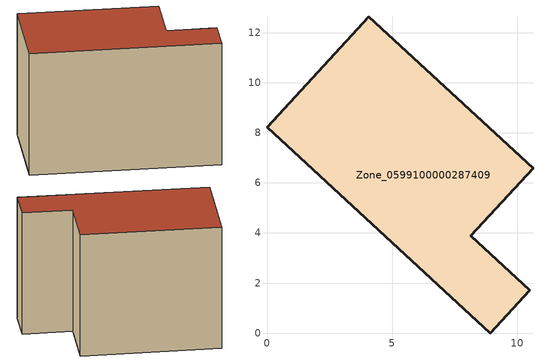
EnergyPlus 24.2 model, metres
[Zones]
Zone_0599100000287409
 floor ground (C_G): 0,8.23 4.06,12.63 10.62,6.58 8.13,3.88 10.49,1.71 8.91,0 z0
 wall outside (C_F): 4.06,12.63 0,8.23 8.91,0 10.49,1.71 8.13,3.88 10.62,6.58 4.06,12.63 z0:8.38
 roof outside (C_R): 0,8.23 8.91,0 10.49,1.71 8.13,3.88 10.62,6.58 4.06,12.63 z8.38
[BUILDING]
Pand.0599100000287409: North Axis=0; Terrain=City; Loads Convergence Tolerance Value=0.04; Temperature Convergence Tolerance Value=0.4; Solar Distribution=FullExterior; Maximum Number of Warmup Days=25; Minimum Number of Warmup Days=1
[Site:Location]
Rotterdam.The.Hague.AP_ZH_NLD Design_Conditions: Latitude=51.96; Longitude=4.45; Time Zone=1; Elevation=-4.5
[SITE:GROUNDTEMPERATURE:BUILDINGSURFACE]
18, 18, 18, 18, 18, 18, 18, 18, 18, 18, 18, 18
[MATERIAL] Thermal Absorptance=0.9; Solar Absorptance=0.7; Visible Absorptance=0.7
Name | Roughness | Thickness | Conductivity | Density | Specific Heat
G.TI.1975-1991 | MediumSmooth | 0.15 | 0.288461 | 540 | 1210
F.TI.1975-1991 | Rough | 0.3 | 0.230769 | 1920 | 840
R.TI.1975-1991 | MediumRough | 0.2 | 0.153846 | 1500 | 1000
[CONSTRUCTION]
C_G: G.TI.1975-1991
C_F: F.TI.1975-1991
C_R: R.TI.1975-1991
[ZONE]
Zone_0599100000287409: Type=1; Multiplier=1; Ceiling Height=Autocalculate; Volume=Autocalculate; Floor Area=autocalculate; Part of Total Floor Area=Yes
[ZONEINFILTRATION:DESIGNFLOWRATE]
Infil_Zone_0599100000287409: Zone or ZoneList or Space or SpaceList=Zone_0599100000287409; Schedule=AlwaysOn; Design Flow Rate Calculation Method=Flow/Area; Flow Rate per Floor Area=0.003; Constant Term Coefficient=1; Temperature Term Coefficient=0; Velocity Term Coefficient=0; Velocity Squared Term Coefficient=0
[HVACTEMPLATE:ZONE:IDEALLOADSAIRSYSTEM]
Zone_0599100000287409: Maximum Heating Supply Air Temperature=50; Minimum Cooling Supply Air Temperature=13; Maximum Heating Supply Air Humidity Ratio=0.0156; Minimum Cooling Supply Air Humidity Ratio=0.0077; Heating Limit=NoLimit; Cooling Limit=NoLimit; Dehumidification Control Type=ConstantSensibleHeatRatio; Cooling Sensible Heat Ratio=0.7; Dehumidification Setpoint=60; Humidification Control Type=None; Humidification Setpoint=30; Outdoor Air Method=None; Outdoor Air Flow Rate per Person=0.00944; Outdoor Air Flow Rate per Zone Floor Area=0; Outdoor Air Flow Rate per Zone=0; Demand Controlled Ventilation Type=None; Outdoor Air Economizer Type=NoEconomizer; Heat Recovery Type=None; Sensible Heat Recovery Effectiveness=0.7; Latent Heat Recovery Effectiveness=0.65
[ZONECONTROL:THERMOSTAT]
ThermostatControl_Zone_0599100000287409: Zone or ZoneList=Zone_0599100000287409; Control Type Schedule=DualSetpointControlType; Control 1=Thermostat_Zone_0599100000287409; Temperature Difference Between Cutout And Setpoint=0
[THERMOSTATSETPOINT:DUALSETPOINT]
Thermostat_Zone_0599100000287409: Heating Setpoint Temperature Schedule=HeatingSetpoint_Zone_0599100000287409; Cooling Setpoint Temperature Schedule=CoolingSetpoint_Zone_0599100000287409
[SCHEDULE:COMPACT]
HeatingSetpoint_Zone_0599100000287409: Through: 12/31, For: AllDays, Until: 24:00, 21
CoolingSetpoint_Zone_0599100000287409: Through: 12/31, For: AllDays, Until: 24:00, 24
DualSetpointControlType: Through: 12/31, For: AllDays, Until: 24:00, 4
AlwaysOn: Through: 12/31, For: AllDays, Until: 24:00, 1
